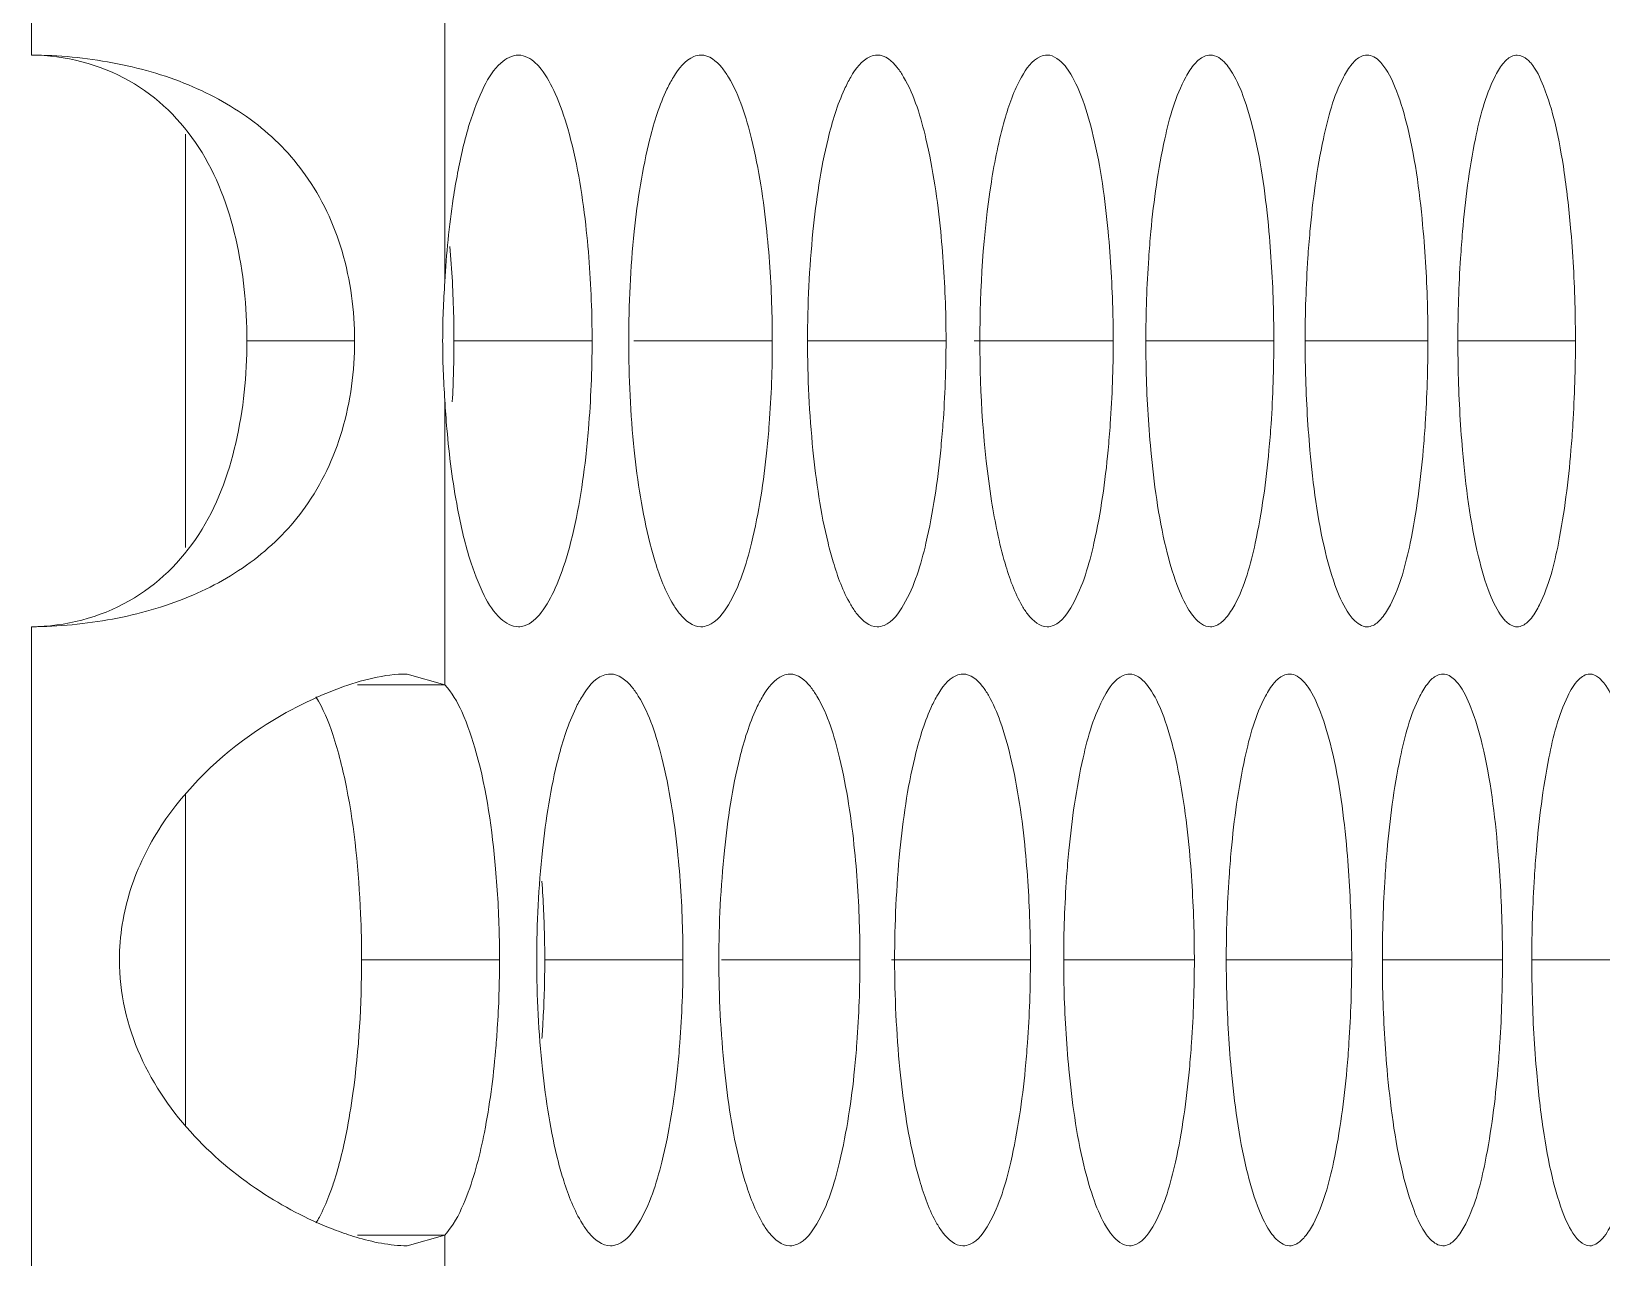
# Model space of a CAD drawing. Header units: millimetres. Extents: x 1177 to 4147, y 93 to 2194.
# Drawn here: x 2891.19 to 2907.68, y 1570.31 to 1583.18 of the extents above; entities that cross this region are included whole.
import ezdxf

# ---------------------------------------------------------------- set-up
doc = ezdxf.new("R2010")
doc.units = ezdxf.units.MM
doc.header["$LTSCALE"] = 0.1
doc.layers.get('0').update_dxf_attribs({"lineweight": 13})
doc.layers.add('标注', color=251, linetype='Continuous', lineweight=9)

msp = doc.modelspace()

# ---------------------------------------------------------------- linework, layer by layer
for p, q in [((2891.191, 1582.933), (2891.191, 1589.924)), ((2891.191, 1582.933), (2891.191, 1589.924)), ((2895.532, 1580.554), (2895.532, 1583.541)), ((2895.532, 1576.325), (2895.532, 1579.312)), ((2891.191, 1569.943), (2891.191, 1576.933)), ((2891.191, 1569.943), (2891.191, 1576.933)), ((2895.532, 1567.564), (2895.532, 1570.551))]:
    msp.add_line(p, q)
at = {"layer": '标注'}
for p, q in [((2892.81, 1582.101), (2892.81, 1577.766)), ((2893.453, 1579.933), (2894.584, 1579.933)), ((2895.628, 1579.933), (2897.078, 1579.933)), ((2897.516, 1579.933), (2898.97, 1579.933)), ((2899.337, 1579.933), (2900.794, 1579.933)), ((2901.089, 1579.933), (2902.549, 1579.933)), ((2902.892, 1579.933), (2904.235, 1579.933)), ((2904.564, 1579.933), (2905.853, 1579.933)), ((2906.168, 1579.933), (2907.402, 1579.933)), ((2895.532, 1576.325), (2895.137, 1576.438)), ((2894.616, 1576.325), (2895.532, 1576.325)), ((2892.81, 1575.176), (2892.81, 1571.7)), ((2894.658, 1573.438), (2896.106, 1573.438)), ((2896.581, 1573.438), (2898.032, 1573.438)), ((2898.435, 1573.438), (2899.89, 1573.438)), ((2900.221, 1573.438), (2901.68, 1573.438)), ((2902.029, 1573.438), (2903.401, 1573.438)), ((2903.736, 1573.438), (2905.053, 1573.438)), ((2905.375, 1573.438), (2906.636, 1573.438)), ((2906.944, 1573.438), (2908.15, 1573.438)), ((2894.616, 1570.551), (2895.532, 1570.551)), ((2895.137, 1570.438), (2895.532, 1570.551))]:
    msp.add_line(p, q, dxfattribs=at)
for centre, radius, start, end in [((2904.136, 1579.926), 8.627, 175.8208, 179.9495), ((2904.136, 1579.941), 8.627, 180.0505, 184.1792), ((2884.338, 1579.933), 11.29, 356.7614, 0.0035)]:
    msp.add_arc(centre, radius, start, end, dxfattribs=at)
for points, knots in [([(2894.067, 1581.677), (2893.918, 1581.886), (2893.546, 1582.264), (2892.84, 1582.653), (2892.04, 1582.879), (2891.477, 1582.931), (2891.191, 1582.933)], [0, 0, 0, 0, 0.237278, 0.48061, 0.736199, 1, 1, 1, 1]), ([(2893.453, 1579.933), (2893.453, 1580.293), (2893.385, 1580.999), (2893.02, 1581.996), (2892.252, 1582.753), (2891.545, 1582.929), (2891.191, 1582.933)], [0, 0, 0, 0, 0.257867, 0.504597, 0.746083, 1, 1, 1, 1]), ([(2896.304, 1582.933), (2896.237, 1582.933), (2896.078, 1582.839), (2895.918, 1582.574), (2895.77, 1582.18), (2895.699, 1581.868), (2895.666, 1581.693)], [0, 0, 0, 0, 0.138263, 0.343336, 0.632179, 1, 1, 1, 1]), ([(2896.542, 1582.785), (2896.525, 1582.808), (2896.463, 1582.878), (2896.37, 1582.933), (2896.304, 1582.933)], [0, 0, 0, 0, 0.303752, 1, 1, 1, 1]), ([(2898.221, 1582.933), (2898.196, 1582.933), (2898.069, 1582.904), (2897.985, 1582.788), (2897.932, 1582.702)], [0, 0, 0, 0, 0.197833, 1, 1, 1, 1]), ([(2898.509, 1582.702), (2898.488, 1582.736), (2898.42, 1582.838), (2898.306, 1582.933), (2898.221, 1582.933)], [0, 0, 0, 0, 0.322669, 1, 1, 1, 1]), ([(2900.072, 1582.933), (2900.048, 1582.933), (2899.923, 1582.903), (2899.844, 1582.788), (2899.794, 1582.702)], [0, 0, 0, 0, 0.195078, 1, 1, 1, 1]), ([(2900.349, 1582.702), (2900.329, 1582.736), (2900.265, 1582.837), (2900.155, 1582.933), (2900.072, 1582.933)], [0, 0, 0, 0, 0.32596, 1, 1, 1, 1]), ([(2901.855, 1582.933), (2901.832, 1582.933), (2901.71, 1582.902), (2901.635, 1582.787), (2901.587, 1582.702)], [0, 0, 0, 0, 0.192149, 1, 1, 1, 1]), ([(2902.104, 1582.732), (2902.086, 1582.762), (2902.027, 1582.85), (2901.928, 1582.933), (2901.855, 1582.933)], [0, 0, 0, 0, 0.323826, 1, 1, 1, 1]), ([(2903.569, 1582.933), (2903.546, 1582.933), (2903.482, 1582.917), (2903.39, 1582.834), (2903.338, 1582.751), (2903.311, 1582.702)], [0, 0, 0, 0, 0.187277, 0.53264, 1, 1, 1, 1]), ([(2903.782, 1582.774), (2903.766, 1582.798), (2903.714, 1582.87), (2903.63, 1582.933), (2903.569, 1582.933)], [0, 0, 0, 0, 0.31799, 1, 1, 1, 1]), ([(2905.214, 1582.933), (2905.192, 1582.933), (2905.13, 1582.916), (2905.042, 1582.833), (2904.993, 1582.751), (2904.967, 1582.702)], [0, 0, 0, 0, 0.184004, 0.528262, 1, 1, 1, 1]), ([(2905.391, 1582.814), (2905.378, 1582.832), (2905.333, 1582.888), (2905.264, 1582.933), (2905.214, 1582.933)], [0, 0, 0, 0, 0.310426, 1, 1, 1, 1]), ([(2906.79, 1582.933), (2906.77, 1582.933), (2906.709, 1582.916), (2906.625, 1582.832), (2906.578, 1582.75), (2906.554, 1582.702)], [0, 0, 0, 0, 0.180528, 0.523661, 1, 1, 1, 1]), ([(2906.932, 1582.85), (2906.921, 1582.863), (2906.883, 1582.903), (2906.829, 1582.933), (2906.79, 1582.933)], [0, 0, 0, 0, 0.300787, 1, 1, 1, 1]), ([(2897.011, 1581.152), (2896.972, 1581.492), (2896.897, 1581.962), (2896.712, 1582.503), (2896.604, 1582.707), (2896.542, 1582.785)], [0, 0, 0, 0, 0.599408, 0.827175, 1, 1, 1, 1]), ([(2904.184, 1581.081), (2904.152, 1581.432), (2904.09, 1581.916), (2903.931, 1582.478), (2903.836, 1582.692), (2903.782, 1582.774)], [0, 0, 0, 0, 0.603559, 0.830818, 1, 1, 1, 1]), ([(2905.804, 1581.081), (2905.772, 1581.447), (2905.71, 1581.948), (2905.546, 1582.523), (2905.448, 1582.736), (2905.391, 1582.814)], [0, 0, 0, 0, 0.613931, 0.838792, 1, 1, 1, 1]), ([(2907.355, 1581.081), (2907.337, 1581.287), (2907.296, 1581.668), (2907.205, 1582.18), (2907.092, 1582.568), (2906.992, 1582.779), (2906.932, 1582.85)], [0, 0, 0, 0, 0.338668, 0.625811, 0.847843, 1, 1, 1, 1]), ([(2897.932, 1582.702), (2897.907, 1582.661), (2897.799, 1582.456), (2897.73, 1582.232), (2897.685, 1582.054)], [0, 0, 0, 0, 0.205443, 1, 1, 1, 1]), ([(2898.912, 1581.081), (2898.879, 1581.408), (2898.796, 1581.96), (2898.628, 1582.504), (2898.509, 1582.702)], [0, 0, 0, 0, 0.588138, 1, 1, 1, 1]), ([(2899.794, 1582.702), (2899.77, 1582.661), (2899.665, 1582.455), (2899.599, 1582.232), (2899.555, 1582.054)], [0, 0, 0, 0, 0.204755, 1, 1, 1, 1]), ([(2900.738, 1581.081), (2900.706, 1581.408), (2900.626, 1581.959), (2900.464, 1582.503), (2900.349, 1582.702)], [0, 0, 0, 0, 0.588987, 1, 1, 1, 1]), ([(2901.587, 1582.702), (2901.507, 1582.561), (2901.379, 1582.195), (2901.196, 1581.273), (2901.15, 1580.49), (2901.15, 1579.933)], [0, 0, 0, 0, 0.171591, 0.407652, 1, 1, 1, 1]), ([(2902.496, 1581.081), (2902.464, 1581.417), (2902.401, 1581.884), (2902.247, 1582.432), (2902.156, 1582.646), (2902.104, 1582.732)], [0, 0, 0, 0, 0.594383, 0.823753, 1, 1, 1, 1]), ([(2903.311, 1582.702), (2903.202, 1582.501), (2903.051, 1581.957), (2902.975, 1581.407), (2902.944, 1581.081)], [0, 0, 0, 0, 0.409673, 1, 1, 1, 1]), ([(2904.967, 1582.702), (2904.862, 1582.5), (2904.717, 1581.956), (2904.644, 1581.407), (2904.615, 1581.081)], [0, 0, 0, 0, 0.408883, 1, 1, 1, 1]), ([(2906.554, 1582.702), (2906.453, 1582.499), (2906.315, 1581.955), (2906.245, 1581.407), (2906.217, 1581.081)], [0, 0, 0, 0, 0.408118, 1, 1, 1, 1]), ([(2897.685, 1582.054), (2897.604, 1581.735), (2897.497, 1581.028), (2897.462, 1580.316), (2897.462, 1579.933)], [0, 0, 0, 0, 0.462235, 1, 1, 1, 1]), ([(2899.555, 1582.054), (2899.477, 1581.735), (2899.375, 1581.028), (2899.34, 1580.316), (2899.34, 1579.933)], [0, 0, 0, 0, 0.462016, 1, 1, 1, 1]), ([(2894.584, 1579.933), (2894.584, 1580.25), (2894.504, 1580.867), (2894.239, 1581.435), (2894.067, 1581.677)], [0, 0, 0, 0, 0.515812, 1, 1, 1, 1]), ([(2895.666, 1581.693), (2895.649, 1581.605), (2895.585, 1581.228), (2895.548, 1580.847), (2895.532, 1580.554)], [0, 0, 0, 0, 0.233018, 1, 1, 1, 1]), ([(2897.078, 1579.933), (2897.078, 1580.038), (2897.072, 1580.445), (2897.045, 1580.851), (2897.011, 1581.152)], [0, 0, 0, 0, 0.256515, 1, 1, 1, 1]), ([(2898.97, 1579.933), (2898.97, 1580.031), (2898.965, 1580.414), (2898.942, 1580.797), (2898.912, 1581.081)], [0, 0, 0, 0, 0.255777, 1, 1, 1, 1]), ([(2900.794, 1579.933), (2900.794, 1580.031), (2900.789, 1580.414), (2900.766, 1580.797), (2900.738, 1581.081)], [0, 0, 0, 0, 0.255803, 1, 1, 1, 1]), ([(2902.549, 1579.933), (2902.549, 1580.031), (2902.544, 1580.414), (2902.523, 1580.797), (2902.496, 1581.081)], [0, 0, 0, 0, 0.255828, 1, 1, 1, 1]), ([(2902.944, 1581.081), (2902.936, 1580.988), (2902.905, 1580.607), (2902.892, 1580.223), (2902.892, 1579.933)], [0, 0, 0, 0, 0.242063, 1, 1, 1, 1]), ([(2904.235, 1579.933), (2904.235, 1580.031), (2904.231, 1580.414), (2904.21, 1580.797), (2904.184, 1581.081)], [0, 0, 0, 0, 0.255852, 1, 1, 1, 1]), ([(2904.615, 1581.081), (2904.606, 1580.988), (2904.577, 1580.607), (2904.564, 1580.223), (2904.564, 1579.933)], [0, 0, 0, 0, 0.242024, 1, 1, 1, 1]), ([(2905.853, 1579.933), (2905.853, 1580.031), (2905.849, 1580.414), (2905.829, 1580.797), (2905.804, 1581.081)], [0, 0, 0, 0, 0.255875, 1, 1, 1, 1]), ([(2906.217, 1581.081), (2906.209, 1580.988), (2906.18, 1580.606), (2906.168, 1580.223), (2906.168, 1579.933)], [0, 0, 0, 0, 0.241986, 1, 1, 1, 1]), ([(2907.402, 1579.933), (2907.402, 1580.031), (2907.398, 1580.414), (2907.379, 1580.797), (2907.355, 1581.081)], [0, 0, 0, 0, 0.255897, 1, 1, 1, 1]), ([(2895.628, 1579.933), (2895.628, 1580.017), (2895.624, 1580.348), (2895.606, 1580.679), (2895.584, 1580.925)], [0, 0, 0, 0, 0.254236, 1, 1, 1, 1]), ([(2891.191, 1576.933), (2891.545, 1576.938), (2892.252, 1577.114), (2893.02, 1577.87), (2893.385, 1578.868), (2893.453, 1579.574), (2893.453, 1579.933)], [0, 0, 0, 0, 0.253917, 0.495403, 0.742133, 1, 1, 1, 1]), ([(2894.067, 1578.19), (2894.239, 1578.432), (2894.504, 1579), (2894.584, 1579.617), (2894.584, 1579.933)], [0, 0, 0, 0, 0.484188, 1, 1, 1, 1]), ([(2897.011, 1578.714), (2897.022, 1578.812), (2897.061, 1579.217), (2897.078, 1579.624), (2897.078, 1579.933)], [0, 0, 0, 0, 0.241125, 1, 1, 1, 1]), ([(2897.462, 1579.933), (2897.462, 1579.55), (2897.497, 1578.838), (2897.604, 1578.132), (2897.685, 1577.813)], [0, 0, 0, 0, 0.537765, 1, 1, 1, 1]), ([(2898.912, 1578.786), (2898.922, 1578.878), (2898.956, 1579.26), (2898.97, 1579.643), (2898.97, 1579.933)], [0, 0, 0, 0, 0.242158, 1, 1, 1, 1]), ([(2899.34, 1579.933), (2899.34, 1579.55), (2899.375, 1578.839), (2899.477, 1578.132), (2899.555, 1577.813)], [0, 0, 0, 0, 0.537984, 1, 1, 1, 1]), ([(2900.738, 1578.786), (2900.747, 1578.878), (2900.78, 1579.26), (2900.794, 1579.643), (2900.794, 1579.933)], [0, 0, 0, 0, 0.242115, 1, 1, 1, 1]), ([(2901.15, 1579.933), (2901.15, 1579.372), (2901.197, 1578.583), (2901.383, 1577.657), (2901.513, 1577.291), (2901.594, 1577.152)], [0, 0, 0, 0, 0.594289, 0.829953, 1, 1, 1, 1]), ([(2902.496, 1578.786), (2902.504, 1578.878), (2902.536, 1579.26), (2902.549, 1579.643), (2902.549, 1579.933)], [0, 0, 0, 0, 0.242073, 1, 1, 1, 1]), ([(2902.892, 1579.933), (2902.892, 1579.835), (2902.896, 1579.452), (2902.917, 1579.07), (2902.944, 1578.786)], [0, 0, 0, 0, 0.255833, 1, 1, 1, 1]), ([(2904.184, 1578.786), (2904.193, 1578.878), (2904.223, 1579.26), (2904.235, 1579.643), (2904.235, 1579.933)], [0, 0, 0, 0, 0.242033, 1, 1, 1, 1]), ([(2904.564, 1579.933), (2904.564, 1579.835), (2904.569, 1579.452), (2904.589, 1579.07), (2904.615, 1578.786)], [0, 0, 0, 0, 0.255857, 1, 1, 1, 1]), ([(2905.804, 1578.786), (2905.812, 1578.878), (2905.841, 1579.26), (2905.853, 1579.643), (2905.853, 1579.933)], [0, 0, 0, 0, 0.241995, 1, 1, 1, 1]), ([(2906.168, 1579.933), (2906.168, 1579.835), (2906.172, 1579.453), (2906.192, 1579.07), (2906.217, 1578.786)], [0, 0, 0, 0, 0.25588, 1, 1, 1, 1]), ([(2907.355, 1578.786), (2907.363, 1578.878), (2907.39, 1579.26), (2907.402, 1579.643), (2907.402, 1579.933)], [0, 0, 0, 0, 0.241958, 1, 1, 1, 1]), ([(2895.532, 1579.312), (2895.538, 1579.211), (2895.565, 1578.83), (2895.613, 1578.45), (2895.666, 1578.174)], [0, 0, 0, 0, 0.264818, 1, 1, 1, 1]), ([(2896.542, 1577.082), (2896.604, 1577.159), (2896.712, 1577.364), (2896.897, 1577.904), (2896.972, 1578.374), (2897.011, 1578.714)], [0, 0, 0, 0, 0.172825, 0.400592, 1, 1, 1, 1]), ([(2898.509, 1577.165), (2898.628, 1577.362), (2898.796, 1577.907), (2898.879, 1578.459), (2898.912, 1578.786)], [0, 0, 0, 0, 0.411862, 1, 1, 1, 1]), ([(2900.349, 1577.165), (2900.464, 1577.363), (2900.626, 1577.908), (2900.706, 1578.459), (2900.738, 1578.786)], [0, 0, 0, 0, 0.411013, 1, 1, 1, 1]), ([(2902.121, 1577.165), (2902.233, 1577.364), (2902.388, 1577.909), (2902.465, 1578.459), (2902.496, 1578.786)], [0, 0, 0, 0, 0.410186, 1, 1, 1, 1]), ([(2902.944, 1578.786), (2902.977, 1578.441), (2903.04, 1577.963), (2903.198, 1577.407), (2903.291, 1577.193), (2903.344, 1577.109)], [0, 0, 0, 0, 0.599914, 0.828052, 1, 1, 1, 1]), ([(2903.825, 1577.165), (2903.932, 1577.365), (2904.08, 1577.91), (2904.154, 1578.459), (2904.184, 1578.786)], [0, 0, 0, 0, 0.409381, 1, 1, 1, 1]), ([(2904.615, 1578.786), (2904.647, 1578.426), (2904.71, 1577.931), (2904.873, 1577.36), (2904.97, 1577.147), (2905.026, 1577.067)], [0, 0, 0, 0, 0.60993, 0.835766, 1, 1, 1, 1]), ([(2905.46, 1577.165), (2905.563, 1577.366), (2905.705, 1577.911), (2905.775, 1578.459), (2905.804, 1578.786)], [0, 0, 0, 0, 0.4086, 1, 1, 1, 1]), ([(2906.217, 1578.786), (2906.249, 1578.41), (2906.312, 1577.898), (2906.48, 1577.315), (2906.579, 1577.103), (2906.638, 1577.029)], [0, 0, 0, 0, 0.621267, 0.84448, 1, 1, 1, 1]), ([(2907.025, 1577.165), (2907.125, 1577.367), (2907.26, 1577.912), (2907.327, 1578.46), (2907.355, 1578.786)], [0, 0, 0, 0, 0.407843, 1, 1, 1, 1]), ([(2891.191, 1576.933), (2891.477, 1576.936), (2892.04, 1576.988), (2892.84, 1577.213), (2893.546, 1577.602), (2893.918, 1577.981), (2894.067, 1578.19)], [0, 0, 0, 0, 0.263801, 0.51939, 0.762722, 1, 1, 1, 1]), ([(2895.666, 1578.174), (2895.699, 1577.998), (2895.77, 1577.686), (2895.918, 1577.292), (2896.078, 1577.027), (2896.237, 1576.934), (2896.304, 1576.934)], [0, 0, 0, 0, 0.367821, 0.656664, 0.861737, 1, 1, 1, 1]), ([(2897.685, 1577.813), (2897.702, 1577.747), (2897.764, 1577.524), (2897.847, 1577.304), (2897.932, 1577.165)], [0, 0, 0, 0, 0.294624, 1, 1, 1, 1]), ([(2899.555, 1577.813), (2899.572, 1577.747), (2899.632, 1577.525), (2899.711, 1577.305), (2899.794, 1577.165)], [0, 0, 0, 0, 0.295217, 1, 1, 1, 1]), ([(2897.932, 1577.165), (2897.953, 1577.13), (2898.022, 1577.029), (2898.136, 1576.933), (2898.221, 1576.933)], [0, 0, 0, 0, 0.32265, 1, 1, 1, 1]), ([(2898.221, 1576.933), (2898.246, 1576.933), (2898.373, 1576.963), (2898.456, 1577.078), (2898.509, 1577.165)], [0, 0, 0, 0, 0.19816, 1, 1, 1, 1]), ([(2899.794, 1577.165), (2899.814, 1577.13), (2899.879, 1577.03), (2899.989, 1576.933), (2900.072, 1576.933)], [0, 0, 0, 0, 0.325919, 1, 1, 1, 1]), ([(2900.072, 1576.933), (2900.096, 1576.933), (2900.221, 1576.963), (2900.299, 1577.079), (2900.349, 1577.165)], [0, 0, 0, 0, 0.195393, 1, 1, 1, 1]), ([(2901.855, 1576.933), (2901.878, 1576.933), (2902, 1576.964), (2902.074, 1577.08), (2902.121, 1577.165)], [0, 0, 0, 0, 0.19245, 1, 1, 1, 1]), ([(2903.569, 1576.933), (2903.591, 1576.933), (2903.655, 1576.95), (2903.747, 1577.033), (2903.798, 1577.116), (2903.825, 1577.165)], [0, 0, 0, 0, 0.187539, 0.532699, 1, 1, 1, 1]), ([(2905.214, 1576.933), (2905.236, 1576.933), (2905.298, 1576.95), (2905.385, 1577.034), (2905.434, 1577.116), (2905.46, 1577.165)], [0, 0, 0, 0, 0.18425, 0.528295, 1, 1, 1, 1]), ([(2906.79, 1576.933), (2906.811, 1576.933), (2906.871, 1576.95), (2906.954, 1577.035), (2907.001, 1577.116), (2907.025, 1577.165)], [0, 0, 0, 0, 0.180756, 0.523667, 1, 1, 1, 1]), ([(2896.304, 1576.934), (2896.325, 1576.934), (2896.421, 1576.949), (2896.496, 1577.023), (2896.542, 1577.082)], [0, 0, 0, 0, 0.213946, 1, 1, 1, 1]), ([(2901.594, 1577.152), (2901.613, 1577.12), (2901.674, 1577.025), (2901.777, 1576.933), (2901.855, 1576.933)], [0, 0, 0, 0, 0.327099, 1, 1, 1, 1]), ([(2903.344, 1577.109), (2903.361, 1577.082), (2903.415, 1577.005), (2903.503, 1576.933), (2903.569, 1576.933)], [0, 0, 0, 0, 0.321831, 1, 1, 1, 1]), ([(2905.026, 1577.067), (2905.04, 1577.047), (2905.087, 1576.986), (2905.16, 1576.933), (2905.214, 1576.933)], [0, 0, 0, 0, 0.31493, 1, 1, 1, 1]), ([(2906.638, 1577.029), (2906.649, 1577.014), (2906.689, 1576.969), (2906.748, 1576.933), (2906.79, 1576.933)], [0, 0, 0, 0, 0.306013, 1, 1, 1, 1]), ([(2895.137, 1576.438), (2894.895, 1576.438), (2894.332, 1576.288), (2893.824, 1576.024), (2893.553, 1575.84)], [0, 0, 0, 0, 0.425121, 1, 1, 1, 1]), ([(2897.27, 1576.438), (2897.244, 1576.438), (2897.116, 1576.409), (2897.03, 1576.294), (2896.976, 1576.206)], [0, 0, 0, 0, 0.199148, 1, 1, 1, 1]), ([(2897.563, 1576.206), (2897.541, 1576.241), (2897.472, 1576.344), (2897.356, 1576.438), (2897.27, 1576.438)], [0, 0, 0, 0, 0.321082, 1, 1, 1, 1]), ([(2899.155, 1576.438), (2899.131, 1576.438), (2899.005, 1576.408), (2898.923, 1576.293), (2898.871, 1576.206)], [0, 0, 0, 0, 0.196477, 1, 1, 1, 1]), ([(2899.437, 1576.206), (2899.417, 1576.241), (2899.351, 1576.342), (2899.239, 1576.438), (2899.155, 1576.438)], [0, 0, 0, 0, 0.324295, 1, 1, 1, 1]), ([(2900.972, 1576.438), (2900.948, 1576.438), (2900.825, 1576.407), (2900.748, 1576.292), (2900.699, 1576.206)], [0, 0, 0, 0, 0.193636, 1, 1, 1, 1]), ([(2901.239, 1576.215), (2901.22, 1576.248), (2901.158, 1576.345), (2901.052, 1576.438), (2900.972, 1576.438)], [0, 0, 0, 0, 0.326204, 1, 1, 1, 1]), ([(2902.72, 1576.438), (2902.698, 1576.438), (2902.577, 1576.407), (2902.505, 1576.291), (2902.458, 1576.206)], [0, 0, 0, 0, 0.190615, 1, 1, 1, 1]), ([(2902.951, 1576.258), (2902.934, 1576.285), (2902.879, 1576.365), (2902.788, 1576.438), (2902.72, 1576.438)], [0, 0, 0, 0, 0.321102, 1, 1, 1, 1]), ([(2904.4, 1576.438), (2904.378, 1576.438), (2904.315, 1576.421), (2904.225, 1576.338), (2904.174, 1576.256), (2904.148, 1576.206)], [0, 0, 0, 0, 0.185665, 0.530478, 1, 1, 1, 1]), ([(2904.595, 1576.299), (2904.58, 1576.32), (2904.532, 1576.384), (2904.456, 1576.438), (2904.4, 1576.438)], [0, 0, 0, 0, 0.314447, 1, 1, 1, 1]), ([(2906.011, 1576.438), (2905.99, 1576.438), (2905.928, 1576.421), (2905.843, 1576.337), (2905.794, 1576.255), (2905.769, 1576.206)], [0, 0, 0, 0, 0.182292, 0.52599, 1, 1, 1, 1]), ([(2906.17, 1576.338), (2906.158, 1576.353), (2906.117, 1576.4), (2906.055, 1576.438), (2906.011, 1576.438)], [0, 0, 0, 0, 0.305886, 1, 1, 1, 1]), ([(2906.588, 1574.585), (2906.556, 1574.959), (2906.495, 1575.469), (2906.328, 1576.051), (2906.229, 1576.263), (2906.17, 1576.338)], [0, 0, 0, 0, 0.619614, 0.843153, 1, 1, 1, 1]), ([(2907.553, 1576.438), (2907.509, 1576.438), (2907.404, 1576.367), (2907.351, 1576.268), (2907.321, 1576.206)], [0, 0, 0, 0, 0.389659, 1, 1, 1, 1]), ([(2907.677, 1576.371), (2907.667, 1576.382), (2907.633, 1576.415), (2907.586, 1576.438), (2907.553, 1576.438)], [0, 0, 0, 0, 0.295107, 1, 1, 1, 1]), ([(2908.104, 1574.585), (2908.087, 1574.797), (2908.045, 1575.185), (2907.954, 1575.706), (2907.84, 1576.095), (2907.739, 1576.305), (2907.677, 1576.371)], [0, 0, 0, 0, 0.343252, 0.632232, 0.852748, 1, 1, 1, 1]), ([(2894.499, 1575.249), (2894.462, 1575.436), (2894.382, 1575.761), (2894.255, 1576.076), (2894.179, 1576.199)], [0, 0, 0, 0, 0.568754, 1, 1, 1, 1]), ([(2896.065, 1574.392), (2896.029, 1574.802), (2895.951, 1575.367), (2895.738, 1576.008), (2895.608, 1576.244), (2895.532, 1576.325)], [0, 0, 0, 0, 0.608781, 0.835781, 1, 1, 1, 1]), ([(2896.976, 1576.206), (2896.95, 1576.166), (2896.841, 1575.961), (2896.77, 1575.737), (2896.724, 1575.559)], [0, 0, 0, 0, 0.20579, 1, 1, 1, 1]), ([(2897.974, 1574.585), (2897.94, 1574.913), (2897.855, 1575.465), (2897.683, 1576.01), (2897.563, 1576.206)], [0, 0, 0, 0, 0.587706, 1, 1, 1, 1]), ([(2898.871, 1576.206), (2898.847, 1576.166), (2898.741, 1575.96), (2898.673, 1575.737), (2898.629, 1575.559)], [0, 0, 0, 0, 0.205098, 1, 1, 1, 1]), ([(2899.834, 1574.585), (2899.801, 1574.913), (2899.719, 1575.464), (2899.555, 1576.009), (2899.437, 1576.206)], [0, 0, 0, 0, 0.588565, 1, 1, 1, 1]), ([(2900.699, 1576.206), (2900.675, 1576.166), (2900.573, 1575.959), (2900.508, 1575.737), (2900.465, 1575.559)], [0, 0, 0, 0, 0.204414, 1, 1, 1, 1]), ([(2901.626, 1574.585), (2901.594, 1574.915), (2901.531, 1575.373), (2901.38, 1575.914), (2901.29, 1576.128), (2901.239, 1576.215)], [0, 0, 0, 0, 0.590197, 0.820528, 1, 1, 1, 1]), ([(2902.458, 1576.206), (2902.347, 1576.007), (2902.192, 1575.462), (2902.115, 1574.912), (2902.083, 1574.585)], [0, 0, 0, 0, 0.410076, 1, 1, 1, 1]), ([(2903.349, 1574.585), (2903.316, 1574.929), (2903.254, 1575.405), (2903.098, 1575.96), (2903.004, 1576.174), (2902.951, 1576.258)], [0, 0, 0, 0, 0.598831, 0.827178, 1, 1, 1, 1]), ([(2904.148, 1576.206), (2904.041, 1576.006), (2903.893, 1575.461), (2903.818, 1574.912), (2903.788, 1574.585)], [0, 0, 0, 0, 0.409275, 1, 1, 1, 1]), ([(2905.003, 1574.585), (2904.971, 1574.944), (2904.909, 1575.437), (2904.747, 1576.005), (2904.651, 1576.219), (2904.595, 1576.299)], [0, 0, 0, 0, 0.608586, 0.834685, 1, 1, 1, 1]), ([(2905.769, 1576.206), (2905.666, 1576.005), (2905.525, 1575.46), (2905.453, 1574.912), (2905.424, 1574.585)], [0, 0, 0, 0, 0.408497, 1, 1, 1, 1]), ([(2907.321, 1576.206), (2907.222, 1576.004), (2907.088, 1575.459), (2907.019, 1574.912), (2906.992, 1574.585)], [0, 0, 0, 0, 0.407744, 1, 1, 1, 1]), ([(2893.553, 1575.84), (2893.164, 1575.575), (2892.628, 1575.062), (2892.197, 1574.186), (2892.116, 1573.687), (2892.116, 1573.438)], [0, 0, 0, 0, 0.48685, 0.742674, 1, 1, 1, 1]), ([(2896.724, 1575.559), (2896.642, 1575.24), (2896.533, 1574.533), (2896.497, 1573.821), (2896.497, 1573.438)], [0, 0, 0, 0, 0.462348, 1, 1, 1, 1]), ([(2898.629, 1575.559), (2898.549, 1575.24), (2898.445, 1574.533), (2898.409, 1573.821), (2898.409, 1573.438)], [0, 0, 0, 0, 0.462125, 1, 1, 1, 1]), ([(2900.465, 1575.559), (2900.388, 1575.239), (2900.288, 1574.532), (2900.254, 1573.821), (2900.254, 1573.438)], [0, 0, 0, 0, 0.461908, 1, 1, 1, 1]), ([(2894.658, 1573.438), (2894.658, 1573.599), (2894.644, 1574.205), (2894.586, 1574.812), (2894.499, 1575.249)], [0, 0, 0, 0, 0.265985, 1, 1, 1, 1]), ([(2898.032, 1573.438), (2898.032, 1573.536), (2898.027, 1573.919), (2898.004, 1574.302), (2897.974, 1574.585)], [0, 0, 0, 0, 0.255763, 1, 1, 1, 1]), ([(2899.89, 1573.438), (2899.89, 1573.536), (2899.885, 1573.919), (2899.863, 1574.302), (2899.834, 1574.585)], [0, 0, 0, 0, 0.25579, 1, 1, 1, 1]), ([(2901.68, 1573.438), (2901.68, 1573.536), (2901.675, 1573.919), (2901.653, 1574.302), (2901.626, 1574.585)], [0, 0, 0, 0, 0.255815, 1, 1, 1, 1]), ([(2902.083, 1574.585), (2902.074, 1574.493), (2902.043, 1574.111), (2902.029, 1573.728), (2902.029, 1573.438)], [0, 0, 0, 0, 0.242084, 1, 1, 1, 1]), ([(2903.401, 1573.438), (2903.401, 1573.536), (2903.396, 1573.919), (2903.375, 1574.302), (2903.349, 1574.585)], [0, 0, 0, 0, 0.25584, 1, 1, 1, 1]), ([(2903.788, 1574.585), (2903.78, 1574.493), (2903.749, 1574.111), (2903.736, 1573.728), (2903.736, 1573.438)], [0, 0, 0, 0, 0.242044, 1, 1, 1, 1]), ([(2905.053, 1573.438), (2905.053, 1573.536), (2905.048, 1573.919), (2905.028, 1574.302), (2905.003, 1574.585)], [0, 0, 0, 0, 0.255864, 1, 1, 1, 1]), ([(2905.424, 1574.585), (2905.416, 1574.493), (2905.387, 1574.111), (2905.375, 1573.728), (2905.375, 1573.438)], [0, 0, 0, 0, 0.242005, 1, 1, 1, 1]), ([(2906.636, 1573.438), (2906.636, 1573.536), (2906.632, 1573.919), (2906.612, 1574.302), (2906.588, 1574.585)], [0, 0, 0, 0, 0.255886, 1, 1, 1, 1]), ([(2906.992, 1574.585), (2906.984, 1574.493), (2906.956, 1574.111), (2906.944, 1573.728), (2906.944, 1573.438)], [0, 0, 0, 0, 0.241968, 1, 1, 1, 1]), ([(2896.106, 1573.438), (2896.106, 1573.519), (2896.103, 1573.837), (2896.086, 1574.156), (2896.065, 1574.392)], [0, 0, 0, 0, 0.253876, 1, 1, 1, 1]), ([(2896.581, 1573.438), (2896.581, 1573.508), (2896.578, 1573.784), (2896.566, 1574.059), (2896.551, 1574.265)], [0, 0, 0, 0, 0.252958, 1, 1, 1, 1]), ([(2892.116, 1573.438), (2892.116, 1573.094), (2892.273, 1572.405), (2892.859, 1571.571), (2893.591, 1570.972), (2894.129, 1570.698), (2894.391, 1570.6)], [0, 0, 0, 0, 0.268228, 0.532568, 0.782157, 1, 1, 1, 1]), ([(2894.499, 1571.627), (2894.526, 1571.763), (2894.623, 1572.362), (2894.658, 1572.97), (2894.658, 1573.438)], [0, 0, 0, 0, 0.228138, 1, 1, 1, 1]), ([(2896.065, 1572.484), (2896.072, 1572.562), (2896.096, 1572.879), (2896.106, 1573.198), (2896.106, 1573.438)], [0, 0, 0, 0, 0.244708, 1, 1, 1, 1]), ([(2896.497, 1573.438), (2896.497, 1573.055), (2896.533, 1572.343), (2896.642, 1571.636), (2896.724, 1571.317)], [0, 0, 0, 0, 0.537652, 1, 1, 1, 1]), ([(2896.551, 1572.612), (2896.556, 1572.679), (2896.573, 1572.954), (2896.581, 1573.23), (2896.581, 1573.438)], [0, 0, 0, 0, 0.246013, 1, 1, 1, 1]), ([(2897.974, 1572.291), (2897.984, 1572.383), (2898.018, 1572.765), (2898.032, 1573.148), (2898.032, 1573.438)], [0, 0, 0, 0, 0.24218, 1, 1, 1, 1]), ([(2898.409, 1573.438), (2898.409, 1573.055), (2898.445, 1572.343), (2898.549, 1571.637), (2898.629, 1571.317)], [0, 0, 0, 0, 0.537875, 1, 1, 1, 1]), ([(2899.834, 1572.291), (2899.843, 1572.383), (2899.876, 1572.765), (2899.89, 1573.148), (2899.89, 1573.438)], [0, 0, 0, 0, 0.242136, 1, 1, 1, 1]), ([(2900.254, 1573.438), (2900.254, 1573.055), (2900.288, 1572.344), (2900.388, 1571.637), (2900.465, 1571.317)], [0, 0, 0, 0, 0.538092, 1, 1, 1, 1]), ([(2901.626, 1572.291), (2901.635, 1572.383), (2901.666, 1572.765), (2901.68, 1573.148), (2901.68, 1573.438)], [0, 0, 0, 0, 0.242094, 1, 1, 1, 1]), ([(2902.029, 1573.438), (2902.029, 1573.34), (2902.034, 1572.957), (2902.056, 1572.574), (2902.083, 1572.291)], [0, 0, 0, 0, 0.25582, 1, 1, 1, 1]), ([(2903.349, 1572.291), (2903.357, 1572.383), (2903.388, 1572.765), (2903.401, 1573.148), (2903.401, 1573.438)], [0, 0, 0, 0, 0.242053, 1, 1, 1, 1]), ([(2903.736, 1573.438), (2903.736, 1573.34), (2903.741, 1572.957), (2903.762, 1572.575), (2903.788, 1572.291)], [0, 0, 0, 0, 0.255845, 1, 1, 1, 1]), ([(2905.003, 1572.291), (2905.011, 1572.383), (2905.04, 1572.765), (2905.053, 1573.148), (2905.053, 1573.438)], [0, 0, 0, 0, 0.242014, 1, 1, 1, 1]), ([(2905.375, 1573.438), (2905.375, 1573.34), (2905.379, 1572.957), (2905.399, 1572.575), (2905.424, 1572.291)], [0, 0, 0, 0, 0.255868, 1, 1, 1, 1]), ([(2906.588, 1572.291), (2906.596, 1572.383), (2906.624, 1572.765), (2906.636, 1573.148), (2906.636, 1573.438)], [0, 0, 0, 0, 0.241977, 1, 1, 1, 1]), ([(2906.944, 1573.438), (2906.944, 1573.34), (2906.948, 1572.957), (2906.967, 1572.575), (2906.992, 1572.291)], [0, 0, 0, 0, 0.255891, 1, 1, 1, 1]), ([(2895.763, 1570.962), (2895.846, 1571.177), (2895.973, 1571.683), (2896.04, 1572.197), (2896.065, 1572.484)], [0, 0, 0, 0, 0.444382, 1, 1, 1, 1]), ([(2897.563, 1570.67), (2897.683, 1570.867), (2897.855, 1571.411), (2897.94, 1571.963), (2897.974, 1572.291)], [0, 0, 0, 0, 0.412294, 1, 1, 1, 1]), ([(2899.437, 1570.67), (2899.555, 1570.868), (2899.719, 1571.412), (2899.801, 1571.964), (2899.834, 1572.291)], [0, 0, 0, 0, 0.411435, 1, 1, 1, 1]), ([(2901.244, 1570.67), (2901.357, 1570.869), (2901.515, 1571.413), (2901.594, 1571.964), (2901.626, 1572.291)], [0, 0, 0, 0, 0.410597, 1, 1, 1, 1]), ([(2902.083, 1572.291), (2902.116, 1571.953), (2902.179, 1571.484), (2902.334, 1570.934), (2902.426, 1570.721), (2902.478, 1570.635)], [0, 0, 0, 0, 0.595352, 0.824536, 1, 1, 1, 1]), ([(2902.982, 1570.67), (2903.091, 1570.87), (2903.243, 1571.414), (2903.318, 1571.964), (2903.349, 1572.291)], [0, 0, 0, 0, 0.409781, 1, 1, 1, 1]), ([(2903.788, 1572.291), (2903.821, 1571.938), (2903.884, 1571.452), (2904.044, 1570.888), (2904.139, 1570.674), (2904.194, 1570.592)], [0, 0, 0, 0, 0.604767, 0.831791, 1, 1, 1, 1]), ([(2904.651, 1570.67), (2904.756, 1570.871), (2904.901, 1571.415), (2904.974, 1571.964), (2905.003, 1572.291)], [0, 0, 0, 0, 0.408988, 1, 1, 1, 1]), ([(2905.424, 1572.291), (2905.457, 1571.923), (2905.52, 1571.419), (2905.685, 1570.842), (2905.783, 1570.63), (2905.84, 1570.552)], [0, 0, 0, 0, 0.615423, 0.839991, 1, 1, 1, 1]), ([(2906.251, 1570.67), (2906.353, 1570.872), (2906.491, 1571.416), (2906.56, 1571.964), (2906.588, 1572.291)], [0, 0, 0, 0, 0.408219, 1, 1, 1, 1]), ([(2906.992, 1572.291), (2907.009, 1572.083), (2907.051, 1571.7), (2907.143, 1571.185), (2907.257, 1570.797), (2907.357, 1570.587), (2907.417, 1570.516)], [0, 0, 0, 0, 0.339935, 0.62764, 0.849308, 1, 1, 1, 1]), ([(2894.315, 1570.962), (2894.334, 1571.009), (2894.41, 1571.227), (2894.464, 1571.452), (2894.499, 1571.627)], [0, 0, 0, 0, 0.222237, 1, 1, 1, 1]), ([(2896.724, 1571.317), (2896.741, 1571.251), (2896.805, 1571.029), (2896.889, 1570.809), (2896.976, 1570.67)], [0, 0, 0, 0, 0.294324, 1, 1, 1, 1]), ([(2898.629, 1571.317), (2898.645, 1571.251), (2898.707, 1571.029), (2898.788, 1570.81), (2898.871, 1570.67)], [0, 0, 0, 0, 0.294922, 1, 1, 1, 1]), ([(2900.465, 1571.317), (2900.481, 1571.251), (2900.54, 1571.03), (2900.618, 1570.81), (2900.699, 1570.67)], [0, 0, 0, 0, 0.29551, 1, 1, 1, 1]), ([(2894.179, 1570.678), (2894.192, 1570.698), (2894.244, 1570.789), (2894.286, 1570.886), (2894.315, 1570.962)], [0, 0, 0, 0, 0.224904, 1, 1, 1, 1]), ([(2895.532, 1570.551), (2895.554, 1570.575), (2895.652, 1570.699), (2895.718, 1570.845), (2895.763, 1570.962)], [0, 0, 0, 0, 0.205277, 1, 1, 1, 1]), ([(2894.391, 1570.6), (2894.459, 1570.574), (2894.701, 1570.492), (2894.955, 1570.439), (2895.137, 1570.438)], [0, 0, 0, 0, 0.288359, 1, 1, 1, 1]), ([(2896.976, 1570.67), (2896.997, 1570.635), (2897.067, 1570.533), (2897.184, 1570.438), (2897.27, 1570.438)], [0, 0, 0, 0, 0.321073, 1, 1, 1, 1]), ([(2897.27, 1570.438), (2897.295, 1570.438), (2897.424, 1570.467), (2897.509, 1570.583), (2897.563, 1570.67)], [0, 0, 0, 0, 0.199481, 1, 1, 1, 1]), ([(2898.871, 1570.67), (2898.892, 1570.635), (2898.959, 1570.534), (2899.071, 1570.438), (2899.155, 1570.438)], [0, 0, 0, 0, 0.324264, 1, 1, 1, 1]), ([(2899.155, 1570.438), (2899.18, 1570.438), (2899.306, 1570.468), (2899.386, 1570.583), (2899.437, 1570.67)], [0, 0, 0, 0, 0.196798, 1, 1, 1, 1]), ([(2900.699, 1570.67), (2900.719, 1570.635), (2900.782, 1570.535), (2900.89, 1570.438), (2900.972, 1570.438)], [0, 0, 0, 0, 0.327612, 1, 1, 1, 1]), ([(2900.972, 1570.438), (2900.996, 1570.438), (2901.119, 1570.469), (2901.195, 1570.584), (2901.244, 1570.67)], [0, 0, 0, 0, 0.193945, 1, 1, 1, 1]), ([(2902.478, 1570.635), (2902.496, 1570.606), (2902.553, 1570.52), (2902.649, 1570.438), (2902.72, 1570.438)], [0, 0, 0, 0, 0.324647, 1, 1, 1, 1]), ([(2902.72, 1570.438), (2902.743, 1570.438), (2902.864, 1570.47), (2902.935, 1570.585), (2902.982, 1570.67)], [0, 0, 0, 0, 0.190909, 1, 1, 1, 1]), ([(2904.194, 1570.592), (2904.209, 1570.569), (2904.259, 1570.5), (2904.34, 1570.438), (2904.4, 1570.438)], [0, 0, 0, 0, 0.318608, 1, 1, 1, 1]), ([(2904.4, 1570.438), (2904.422, 1570.438), (2904.485, 1570.455), (2904.574, 1570.538), (2904.625, 1570.621), (2904.651, 1570.67)], [0, 0, 0, 0, 0.185919, 0.530524, 1, 1, 1, 1]), ([(2906.011, 1570.438), (2906.032, 1570.438), (2906.093, 1570.455), (2906.178, 1570.539), (2906.226, 1570.621), (2906.251, 1570.67)], [0, 0, 0, 0, 0.18253, 0.526009, 1, 1, 1, 1]), ([(2907.553, 1570.438), (2907.596, 1570.438), (2907.701, 1570.509), (2907.752, 1570.608), (2907.782, 1570.67)], [0, 0, 0, 0, 0.389686, 1, 1, 1, 1]), ([(2905.84, 1570.552), (2905.853, 1570.535), (2905.896, 1570.482), (2905.963, 1570.438), (2906.011, 1570.438)], [0, 0, 0, 0, 0.310747, 1, 1, 1, 1]), ([(2907.417, 1570.516), (2907.428, 1570.504), (2907.464, 1570.467), (2907.516, 1570.438), (2907.553, 1570.438)], [0, 0, 0, 0, 0.300688, 1, 1, 1, 1])]:
    msp.add_open_spline(points, degree=3, knots=knots, dxfattribs=at)

doc.saveas('drawing.dxf')
